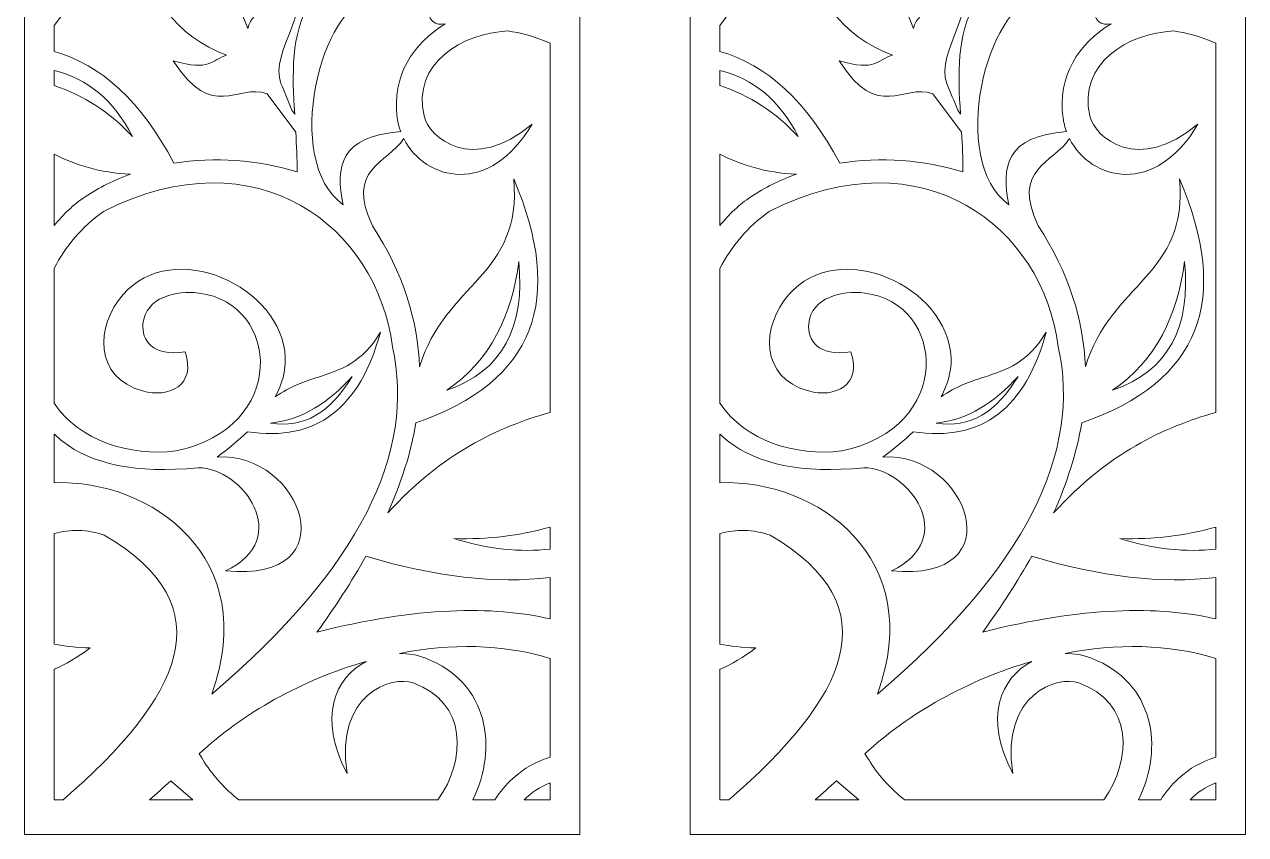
# Model space of a CAD drawing. Header units: centimetres. Extents: x -9 to 9.7, y -14.1 to 13.9.
# Drawn here: x -9 to 9.72, y -14.11 to -1.68 of the extents above; entities that cross this region are included whole.
import ezdxf

# ---------------------------------------------------------------- set-up
doc = ezdxf.new("R2010")
doc.units = ezdxf.units.CM
doc.header["$MEASUREMENT"] = 0
doc.layers.add('layer 1', color=7, linetype='Continuous')

msp = doc.modelspace()

# ---------------------------------------------------------------- linework, layer by layer
at = {"layer": 'layer 1', "color": 177, "lineweight": 9}
for points, knots in [([(-8.999, 13.91321), (-8.999, 13.91321), (-0.48417, 13.91321), (-0.48417, 13.91321), (-0.48417, 13.91321), (-0.48417, 13.91321), (-0.48417, -14.10713), (-0.48417, -14.10713), (-0.48417, -14.10713), (-0.48417, -14.10713), (-8.999, -14.10713), (-8.999, -14.10713), (-8.999, -14.10713), (-8.999, -14.10713), (-8.999, 13.91321), (-8.999, 13.91321)], [0, 0, 0, 0, 0.2, 0.2, 0.2, 0.2, 0.4, 0.4, 0.4, 0.4, 0.6, 0.6, 0.6, 0.6, 1, 1, 1, 1]), ([(-8.54286, -2.09722), (-8.54286, -2.09722), (-8.54286, -1.69638), (-8.54286, -1.69638), (-8.54286, -1.69638), (-8.08967, -1.15122), (-7.90762, -0.175), (-8.03621, 1.1094), (-8.03621, 1.1094), (-7.1742, 0.0712), (-5.61497, -0.68469), (-4.15268, -0.07712), (-4.15268, -0.07712), (-3.91585, 0.07641), (-3.73109, 0.26006), (-3.5905, 0.46101), (-3.5905, 0.46101), (-3.5561, 0.09253), (-3.42832, -0.26844), (-3.21253, -0.55384), (-3.21253, -0.55384), (-3.2998, -0.55226), (-3.38974, -0.56046), (-3.48076, -0.57744), (-3.48076, -0.57744), (-3.93768, -0.66659), (-4.38799, -0.93118), (-4.62463, -1.33894), (-4.62463, -1.33894), (-4.91408, -1.84087), (-4.895, -2.43964), (-4.85539, -3.05613), (-4.85539, -3.05613), (-4.85539, -3.05613), (-4.8972, -2.99456), (-4.8972, -2.99456), (-4.8972, -2.99456), (-4.9519, -2.86045), (-5.00864, -2.72358), (-5.06531, -2.58662), (-5.06531, -2.58662), (-5.2561, -2.09961), (-4.48729, -1.33578), (-4.94014, -0.99934), (-4.94014, -0.99934), (-4.99713, -1.25385), (-5.15123, -1.34485), (-5.29413, -1.43269), (-5.29413, -1.43269), (-5.42352, -1.5069), (-5.542, -1.57826), (-5.57349, -1.74354), (-5.57349, -1.74354), (-5.95511, -0.75613), (-6.49036, -0.30466), (-7.17851, -0.39761), (-7.17851, -0.39761), (-7.16605, -1.22556), (-6.65521, -1.87363), (-5.89897, -2.15287), (-5.89897, -2.15287), (-6.14024, -2.22192), (-6.13768, -2.40474), (-6.71731, -2.23957), (-6.71731, -2.23957), (-6.10184, -3.18088), (-5.75528, -2.57728), (-5.27811, -2.74428), (-5.27811, -2.74428), (-5.27811, -2.74428), (-4.83887, -3.33268), (-4.83887, -3.33268), (-4.83887, -3.33268), (-4.82707, -3.53597), (-4.81522, -3.7395), (-4.81682, -3.94288), (-4.81682, -3.94288), (-5.41695, -3.75578), (-6.08256, -3.71099), (-6.7074, -3.81059), (-6.7074, -3.81059), (-7.20841, -2.8599), (-7.82199, -2.29612), (-8.54286, -2.09722)], [0, 0, 0, 0, 0.04545455, 0.04545455, 0.04545455, 0.04545455, 0.09090909, 0.09090909, 0.09090909, 0.09090909, 0.13636364, 0.13636364, 0.13636364, 0.13636364, 0.18181818, 0.18181818, 0.18181818, 0.18181818, 0.22727273, 0.22727273, 0.22727273, 0.22727273, 0.27272727, 0.27272727, 0.27272727, 0.27272727, 0.31818182, 0.31818182, 0.31818182, 0.31818182, 0.36363636, 0.36363636, 0.36363636, 0.36363636, 0.40909091, 0.40909091, 0.40909091, 0.40909091, 0.45454545, 0.45454545, 0.45454545, 0.45454545, 0.5, 0.5, 0.5, 0.5, 0.54545455, 0.54545455, 0.54545455, 0.54545455, 0.59090909, 0.59090909, 0.59090909, 0.59090909, 0.63636364, 0.63636364, 0.63636364, 0.63636364, 0.68181818, 0.68181818, 0.68181818, 0.68181818, 0.72727273, 0.72727273, 0.72727273, 0.72727273, 0.77272727, 0.77272727, 0.77272727, 0.77272727, 0.81818182, 0.81818182, 0.81818182, 0.81818182, 0.86363636, 0.86363636, 0.86363636, 0.86363636, 0.90909091, 0.90909091, 0.90909091, 0.90909091, 1, 1, 1, 1]), ([(-3.23022, -3.32431), (-4.15474, -3.38997), (-4.2357, -3.86573), (-4.11175, -4.44564), (-4.11175, -4.44564), (-5.05673, -3.76822), (-4.44793, -1.35415), (-3.65136, -1.26858), (-3.65136, -1.26858), (-3.7531, -1.14434), (-3.91872, -1.25194), (-3.99487, -1.14603), (-3.99487, -1.14603), (-3.41422, -0.77505), (-2.89104, -0.85708), (-2.80517, -1.40154), (-2.80517, -1.40154), (-2.83212, -1.63253), (-2.68644, -1.69984), (-2.54617, -1.67201), (-2.54617, -1.67201), (-3.04021, -1.96794), (-3.37201, -2.4715), (-3.28219, -3.11688), (-3.28219, -3.11688), (-3.27219, -3.18875), (-3.25451, -3.25817), (-3.23022, -3.32431)], [0, 0, 0, 0, 0.125, 0.125, 0.125, 0.125, 0.25, 0.25, 0.25, 0.25, 0.375, 0.375, 0.375, 0.375, 0.5, 0.5, 0.5, 0.5, 0.625, 0.625, 0.625, 0.625, 0.75, 0.75, 0.75, 0.75, 1, 1, 1, 1]), ([(-0.94033, -1.96908), (-0.94033, -1.96908), (-0.94033, -7.63315), (-0.94033, -7.63315), (-0.94033, -7.63315), (-1.74556, -7.86017), (-2.58305, -8.24888), (-3.42791, -9.17404), (-3.42791, -9.17404), (-3.22233, -8.71443), (-3.07386, -8.25403), (-2.99714, -7.79267), (-2.99714, -7.79267), (-1.15641, -7.15667), (-0.71279, -5.88514), (-1.49777, -4.05084), (-1.49777, -4.05084), (-1.36118, -5.5349), (-2.54936, -5.64111), (-2.94076, -6.93272), (-2.94076, -6.93272), (-2.96866, -6.21434), (-3.19138, -5.49297), (-3.66408, -4.76767), (-3.66408, -4.76767), (-4.08018, -3.89234), (-3.43294, -3.81232), (-3.18336, -3.43221), (-3.18336, -3.43221), (-2.85652, -4.079), (-1.86338, -4.32081), (-1.21601, -3.20941), (-1.21601, -3.20941), (-2.1299, -3.98629), (-2.79903, -3.41116), (-2.87265, -3.08454), (-2.87265, -3.08454), (-3.05517, -2.27444), (-2.28768, -1.81206), (-1.58714, -1.78072), (-1.58714, -1.78072), (-1.39974, -1.80579), (-1.16587, -1.86425), (-0.94033, -1.96908)], [0, 0, 0, 0, 0.08333333, 0.08333333, 0.08333333, 0.08333333, 0.16666667, 0.16666667, 0.16666667, 0.16666667, 0.25, 0.25, 0.25, 0.25, 0.33333333, 0.33333333, 0.33333333, 0.33333333, 0.41666667, 0.41666667, 0.41666667, 0.41666667, 0.5, 0.5, 0.5, 0.5, 0.58333333, 0.58333333, 0.58333333, 0.58333333, 0.66666667, 0.66666667, 0.66666667, 0.66666667, 0.75, 0.75, 0.75, 0.75, 0.83333333, 0.83333333, 0.83333333, 0.83333333, 1, 1, 1, 1]), ([(-8.54286, -2.61794), (-8.54286, -2.61794), (-8.54286, -2.38706), (-8.54286, -2.38706), (-8.54286, -2.38706), (-8.02945, -2.51238), (-7.62494, -2.84272), (-7.34287, -3.40065), (-7.34287, -3.40065), (-7.68814, -3.02242), (-8.09261, -2.7699), (-8.54286, -2.61794)], [0, 0, 0, 0, 0.25, 0.25, 0.25, 0.25, 0.5, 0.5, 0.5, 0.5, 1, 1, 1, 1]), ([(-8.54286, -8.71026), (-8.54286, -8.71026), (-8.54286, -7.96779), (-8.54286, -7.96779), (-8.54286, -7.96779), (-8.54286, -7.96779), (-8.53951, -7.96719), (-8.53951, -7.96719), (-8.53951, -7.96719), (-8.49879, -8.00571), (-8.45614, -8.04283), (-8.41092, -8.07823), (-8.41092, -8.07823), (-7.97034, -8.42299), (-7.2966, -8.57387), (-6.33491, -8.4798), (-6.33491, -8.4798), (-5.65407, -8.48192), (-4.86245, -9.56462), (-5.91506, -10.06196), (-5.91506, -10.06196), (-4.00728, -10.24923), (-4.74425, -8.23858), (-6.04605, -8.31559), (-6.04605, -8.31559), (-5.87104, -8.18764), (-5.71474, -8.05886), (-5.57975, -7.92863), (-5.57975, -7.92863), (-4.51759, -8.09098), (-3.85269, -7.55617), (-3.5417, -6.40199), (-3.5417, -6.40199), (-3.82459, -6.87144), (-4.14519, -6.97762), (-4.49221, -7.0889), (-4.49221, -7.0889), (-4.70111, -7.15817), (-4.92243, -7.2308), (-5.15269, -7.39051), (-5.15269, -7.39051), (-5.0458, -7.19409), (-4.9923, -6.9948), (-4.9998, -6.7927), (-4.9998, -6.7927), (-5.04304, -5.69305), (-6.72214, -4.94159), (-7.48673, -5.82404), (-7.48673, -5.82404), (-7.91259, -6.31042), (-7.93275, -7.09766), (-7.18649, -7.30288), (-7.18649, -7.30288), (-6.78183, -7.41547), (-6.35981, -7.21491), (-6.53528, -6.70408), (-6.53528, -6.70408), (-7.04075, -6.78121), (-7.20262, -6.52221), (-7.18183, -6.274), (-7.18183, -6.274), (-7.1406, -5.86376), (-6.66409, -5.7568), (-6.32394, -5.80084), (-6.32394, -5.80084), (-5.06491, -5.95974), (-4.95553, -7.87375), (-6.67663, -8.2212), (-6.67663, -8.2212), (-7.38355, -8.3109), (-8.15045, -8.06809), (-8.54286, -7.49098), (-8.54286, -7.49098), (-8.54286, -7.49098), (-8.54286, -5.42212), (-8.54286, -5.42212), (-8.54286, -5.42212), (-8.37034, -5.08734), (-8.11759, -4.78205), (-7.78863, -4.54872), (-7.78863, -4.54872), (-5.41639, -3.35209), (-3.59166, -4.79487), (-3.35593, -6.62346), (-3.35593, -6.62346), (-2.99882, -8.23895), (-3.8427, -10.0073), (-6.12807, -11.95161), (-6.12807, -11.95161), (-5.36683, -9.86237), (-7.04913, -8.65624), (-8.54286, -8.71026)], [0, 0, 0, 0, 0.04166667, 0.04166667, 0.04166667, 0.04166667, 0.08333333, 0.08333333, 0.08333333, 0.08333333, 0.125, 0.125, 0.125, 0.125, 0.16666667, 0.16666667, 0.16666667, 0.16666667, 0.20833333, 0.20833333, 0.20833333, 0.20833333, 0.25, 0.25, 0.25, 0.25, 0.29166667, 0.29166667, 0.29166667, 0.29166667, 0.33333333, 0.33333333, 0.33333333, 0.33333333, 0.375, 0.375, 0.375, 0.375, 0.41666667, 0.41666667, 0.41666667, 0.41666667, 0.45833333, 0.45833333, 0.45833333, 0.45833333, 0.5, 0.5, 0.5, 0.5, 0.54166667, 0.54166667, 0.54166667, 0.54166667, 0.58333333, 0.58333333, 0.58333333, 0.58333333, 0.625, 0.625, 0.625, 0.625, 0.66666667, 0.66666667, 0.66666667, 0.66666667, 0.70833333, 0.70833333, 0.70833333, 0.70833333, 0.75, 0.75, 0.75, 0.75, 0.79166667, 0.79166667, 0.79166667, 0.79166667, 0.83333333, 0.83333333, 0.83333333, 0.83333333, 0.875, 0.875, 0.875, 0.875, 0.91666667, 0.91666667, 0.91666667, 0.91666667, 1, 1, 1, 1]), ([(-8.54286, -4.76405), (-8.54286, -4.76405), (-8.54286, -3.67207), (-8.54286, -3.67207), (-8.54286, -3.67207), (-8.22264, -3.83286), (-7.85014, -3.95474), (-7.3709, -3.97777), (-7.3709, -3.97777), (-7.62051, -4.06605), (-7.85545, -4.18113), (-8.0671, -4.32339), (-8.0671, -4.32339), (-8.24523, -4.4427), (-8.40473, -4.59256), (-8.54286, -4.76405)], [0, 0, 0, 0, 0.2, 0.2, 0.2, 0.2, 0.4, 0.4, 0.4, 0.4, 0.6, 0.6, 0.6, 0.6, 1, 1, 1, 1]), ([(-1.41935, -5.31453), (-1.32139, -6.31901), (-1.66082, -6.99641), (-2.52512, -7.2923), (-2.52512, -7.2923), (-1.85068, -6.83359), (-1.52552, -6.14244), (-1.41935, -5.31453)], [0, 0, 0, 0, 0.33333333, 0.33333333, 0.33333333, 0.33333333, 1, 1, 1, 1]), ([(-3.97266, -7.07874), (-4.301, -7.62716), (-4.7127, -7.88362), (-5.22604, -7.79483), (-5.22604, -7.79483), (-4.74156, -7.7445), (-4.3317, -7.47733), (-3.97266, -7.07874)], [0, 0, 0, 0, 0.33333333, 0.33333333, 0.33333333, 0.33333333, 1, 1, 1, 1]), ([(-8.40519, -13.57416), (-8.40519, -13.57416), (-8.54286, -13.57416), (-8.54286, -13.57416), (-8.54286, -13.57416), (-8.54286, -13.57416), (-8.54286, -11.5718), (-8.54286, -11.5718), (-8.54286, -11.5718), (-8.36607, -11.49598), (-8.18191, -11.38864), (-7.99246, -11.2448), (-7.99246, -11.2448), (-8.20107, -11.23665), (-8.38379, -11.21606), (-8.54286, -11.18532), (-8.54286, -11.18532), (-8.54286, -11.18532), (-8.54286, -9.48978), (-8.54286, -9.48978), (-8.54286, -9.48978), (-8.30077, -9.423), (-8.0342, -9.41997), (-7.77453, -9.5146), (-7.77453, -9.5146), (-5.8933, -10.60953), (-6.60136, -12.00807), (-8.40519, -13.57416)], [0, 0, 0, 0, 0.125, 0.125, 0.125, 0.125, 0.25, 0.25, 0.25, 0.25, 0.375, 0.375, 0.375, 0.375, 0.5, 0.5, 0.5, 0.5, 0.625, 0.625, 0.625, 0.625, 0.75, 0.75, 0.75, 0.75, 1, 1, 1, 1]), ([(-0.94033, -9.39), (-0.94033, -9.39), (-0.94033, -9.72796), (-0.94033, -9.72796), (-0.94033, -9.72796), (-1.39698, -9.78052), (-1.88724, -9.72886), (-2.41319, -9.56703), (-2.41319, -9.56703), (-1.89406, -9.58259), (-1.40417, -9.52034), (-0.94033, -9.39)], [0, 0, 0, 0, 0.25, 0.25, 0.25, 0.25, 0.5, 0.5, 0.5, 0.5, 1, 1, 1, 1]), ([(-0.94033, -10.16361), (-0.94033, -10.16361), (-0.94033, -10.79919), (-0.94033, -10.79919), (-0.94033, -10.79919), (-1.81716, -10.59522), (-2.97885, -10.61218), (-4.51398, -11.00183), (-4.51398, -11.00183), (-4.23371, -10.61412), (-3.98048, -10.22611), (-3.76291, -9.83773), (-3.76291, -9.83773), (-2.703, -10.15588), (-1.76355, -10.26207), (-0.94033, -10.16361)], [0, 0, 0, 0, 0.2, 0.2, 0.2, 0.2, 0.4, 0.4, 0.4, 0.4, 0.6, 0.6, 0.6, 0.6, 1, 1, 1, 1]), ([(-0.94033, -11.40463), (-0.94033, -11.40463), (-0.94033, -12.92192), (-0.94033, -12.92192), (-0.94033, -12.92192), (-1.1474, -12.98355), (-1.3419, -13.08917), (-1.5111, -13.24548), (-1.5111, -13.24548), (-1.61546, -13.34188), (-1.70734, -13.4486), (-1.78566, -13.57416), (-1.78566, -13.57416), (-1.78566, -13.57416), (-2.1264, -13.57416), (-2.1264, -13.57416), (-2.1264, -13.57416), (-1.72927, -12.77105), (-1.88631, -11.77438), (-2.84474, -11.40321), (-2.84474, -11.40321), (-2.97561, -11.35252), (-3.11268, -11.32777), (-3.24799, -11.32737), (-3.24799, -11.32737), (-2.46894, -11.1745), (-1.67046, -11.17963), (-0.94033, -11.40463)], [0, 0, 0, 0, 0.125, 0.125, 0.125, 0.125, 0.25, 0.25, 0.25, 0.25, 0.375, 0.375, 0.375, 0.375, 0.5, 0.5, 0.5, 0.5, 0.625, 0.625, 0.625, 0.625, 0.75, 0.75, 0.75, 0.75, 1, 1, 1, 1]), ([(-2.65874, -13.57416), (-2.65874, -13.57416), (-5.71123, -13.57416), (-5.71123, -13.57416), (-5.71123, -13.57416), (-5.92152, -13.40761), (-6.10235, -13.21458), (-6.2365, -13.00063), (-6.2365, -13.00063), (-6.26471, -12.94856), (-6.29319, -12.90503), (-6.32164, -12.8691), (-6.32164, -12.8691), (-5.65314, -12.24715), (-4.73907, -11.73167), (-3.76155, -11.4512), (-3.76155, -11.4512), (-4.23601, -11.69999), (-4.50914, -12.31134), (-4.05295, -13.17006), (-4.05295, -13.17006), (-4.23784, -11.94256), (-3.36574, -11.66402), (-3.03962, -11.78105), (-3.03962, -11.78105), (-2.20672, -12.07993), (-2.2202, -12.95381), (-2.65874, -13.57416)], [0, 0, 0, 0, 0.125, 0.125, 0.125, 0.125, 0.25, 0.25, 0.25, 0.25, 0.375, 0.375, 0.375, 0.375, 0.5, 0.5, 0.5, 0.5, 0.625, 0.625, 0.625, 0.625, 0.75, 0.75, 0.75, 0.75, 1, 1, 1, 1]), ([(-6.41446, -13.57416), (-6.41446, -13.57416), (-7.08189, -13.57416), (-7.08189, -13.57416), (-7.08189, -13.57416), (-6.97237, -13.47803), (-6.8634, -13.38027), (-6.75509, -13.28039), (-6.75509, -13.28039), (-6.75336, -13.28202), (-6.75172, -13.28372), (-6.74993, -13.2853), (-6.74993, -13.2853), (-6.74993, -13.2853), (-6.41446, -13.57416), (-6.41446, -13.57416)], [0, 0, 0, 0, 0.2, 0.2, 0.2, 0.2, 0.4, 0.4, 0.4, 0.4, 0.6, 0.6, 0.6, 0.6, 1, 1, 1, 1]), ([(-0.94033, -13.31293), (-0.94033, -13.31293), (-0.94033, -13.57416), (-0.94033, -13.57416), (-0.94033, -13.57416), (-0.94033, -13.57416), (-1.33623, -13.57416), (-1.33623, -13.57416), (-1.33623, -13.57416), (-1.22907, -13.46278), (-1.0975, -13.37377), (-0.94033, -13.31293)], [0, 0, 0, 0, 0.25, 0.25, 0.25, 0.25, 0.5, 0.5, 0.5, 0.5, 1, 1, 1, 1])]:
    msp.add_open_spline(points, degree=3, knots=knots, dxfattribs=at)
at = {"layer": 'layer 1', "color": 242, "lineweight": 9}
for points, knots in [([(1.20845, 13.91321), (1.20845, 13.91321), (9.72328, 13.91321), (9.72328, 13.91321), (9.72328, 13.91321), (9.72328, 13.91321), (9.72328, -14.10713), (9.72328, -14.10713), (9.72328, -14.10713), (9.72328, -14.10713), (1.20845, -14.10713), (1.20845, -14.10713), (1.20845, -14.10713), (1.20845, -14.10713), (1.20845, 13.91321), (1.20845, 13.91321)], [0, 0, 0, 0, 0.2, 0.2, 0.2, 0.2, 0.4, 0.4, 0.4, 0.4, 0.6, 0.6, 0.6, 0.6, 1, 1, 1, 1]), ([(1.66459, -2.09722), (1.66459, -2.09722), (1.66459, -1.69638), (1.66459, -1.69638), (1.66459, -1.69638), (2.11778, -1.15122), (2.29983, -0.175), (2.17124, 1.1094), (2.17124, 1.1094), (3.03325, 0.0712), (4.59248, -0.68469), (6.05477, -0.07712), (6.05477, -0.07712), (6.2916, 0.07641), (6.47636, 0.26006), (6.61695, 0.46101), (6.61695, 0.46101), (6.65135, 0.09253), (6.77913, -0.26844), (6.99492, -0.55384), (6.99492, -0.55384), (6.90765, -0.55226), (6.81771, -0.56046), (6.72669, -0.57744), (6.72669, -0.57744), (6.26977, -0.66659), (5.81946, -0.93118), (5.58282, -1.33894), (5.58282, -1.33894), (5.29337, -1.84087), (5.31245, -2.43964), (5.35206, -3.05613), (5.35206, -3.05613), (5.35206, -3.05613), (5.31025, -2.99456), (5.31025, -2.99456), (5.31025, -2.99456), (5.25555, -2.86045), (5.19881, -2.72358), (5.14214, -2.58662), (5.14214, -2.58662), (4.95135, -2.09961), (5.72016, -1.33578), (5.26731, -0.99934), (5.26731, -0.99934), (5.21032, -1.25385), (5.05622, -1.34485), (4.91332, -1.43269), (4.91332, -1.43269), (4.78393, -1.5069), (4.66545, -1.57826), (4.63396, -1.74354), (4.63396, -1.74354), (4.25234, -0.75613), (3.71709, -0.30466), (3.02894, -0.39761), (3.02894, -0.39761), (3.0414, -1.22556), (3.55224, -1.87363), (4.30848, -2.15287), (4.30848, -2.15287), (4.06721, -2.22192), (4.06977, -2.40474), (3.49014, -2.23957), (3.49014, -2.23957), (4.10561, -3.18088), (4.45217, -2.57728), (4.92934, -2.74428), (4.92934, -2.74428), (4.92934, -2.74428), (5.36858, -3.33268), (5.36858, -3.33268), (5.36858, -3.33268), (5.38038, -3.53597), (5.39223, -3.7395), (5.39063, -3.94288), (5.39063, -3.94288), (4.7905, -3.75578), (4.12489, -3.71099), (3.50005, -3.81059), (3.50005, -3.81059), (2.99904, -2.8599), (2.38546, -2.29612), (1.66459, -2.09722)], [0, 0, 0, 0, 0.04545455, 0.04545455, 0.04545455, 0.04545455, 0.09090909, 0.09090909, 0.09090909, 0.09090909, 0.13636364, 0.13636364, 0.13636364, 0.13636364, 0.18181818, 0.18181818, 0.18181818, 0.18181818, 0.22727273, 0.22727273, 0.22727273, 0.22727273, 0.27272727, 0.27272727, 0.27272727, 0.27272727, 0.31818182, 0.31818182, 0.31818182, 0.31818182, 0.36363636, 0.36363636, 0.36363636, 0.36363636, 0.40909091, 0.40909091, 0.40909091, 0.40909091, 0.45454545, 0.45454545, 0.45454545, 0.45454545, 0.5, 0.5, 0.5, 0.5, 0.54545455, 0.54545455, 0.54545455, 0.54545455, 0.59090909, 0.59090909, 0.59090909, 0.59090909, 0.63636364, 0.63636364, 0.63636364, 0.63636364, 0.68181818, 0.68181818, 0.68181818, 0.68181818, 0.72727273, 0.72727273, 0.72727273, 0.72727273, 0.77272727, 0.77272727, 0.77272727, 0.77272727, 0.81818182, 0.81818182, 0.81818182, 0.81818182, 0.86363636, 0.86363636, 0.86363636, 0.86363636, 0.90909091, 0.90909091, 0.90909091, 0.90909091, 1, 1, 1, 1]), ([(6.97723, -3.32431), (6.05271, -3.38997), (5.97175, -3.86573), (6.0957, -4.44564), (6.0957, -4.44564), (5.15072, -3.76822), (5.75952, -1.35415), (6.55609, -1.26858), (6.55609, -1.26858), (6.45435, -1.14434), (6.28873, -1.25194), (6.21258, -1.14603), (6.21258, -1.14603), (6.79323, -0.77505), (7.31641, -0.85708), (7.40228, -1.40154), (7.40228, -1.40154), (7.37533, -1.63253), (7.52101, -1.69984), (7.66128, -1.67201), (7.66128, -1.67201), (7.16724, -1.96794), (6.83544, -2.4715), (6.92526, -3.11688), (6.92526, -3.11688), (6.93526, -3.18875), (6.95294, -3.25817), (6.97723, -3.32431)], [0, 0, 0, 0, 0.125, 0.125, 0.125, 0.125, 0.25, 0.25, 0.25, 0.25, 0.375, 0.375, 0.375, 0.375, 0.5, 0.5, 0.5, 0.5, 0.625, 0.625, 0.625, 0.625, 0.75, 0.75, 0.75, 0.75, 1, 1, 1, 1]), ([(9.26712, -1.96908), (9.26712, -1.96908), (9.26712, -7.63315), (9.26712, -7.63315), (9.26712, -7.63315), (8.46189, -7.86017), (7.6244, -8.24888), (6.77954, -9.17404), (6.77954, -9.17404), (6.98512, -8.71443), (7.13359, -8.25403), (7.21031, -7.79267), (7.21031, -7.79267), (9.05104, -7.15667), (9.49466, -5.88514), (8.70968, -4.05084), (8.70968, -4.05084), (8.84627, -5.5349), (7.65809, -5.64111), (7.26669, -6.93272), (7.26669, -6.93272), (7.23879, -6.21434), (7.01607, -5.49297), (6.54337, -4.76767), (6.54337, -4.76767), (6.12727, -3.89234), (6.77451, -3.81232), (7.02409, -3.43221), (7.02409, -3.43221), (7.35093, -4.079), (8.34407, -4.32081), (8.99144, -3.20941), (8.99144, -3.20941), (8.07755, -3.98629), (7.40842, -3.41116), (7.3348, -3.08454), (7.3348, -3.08454), (7.15228, -2.27444), (7.91977, -1.81206), (8.62031, -1.78072), (8.62031, -1.78072), (8.80771, -1.80579), (9.04158, -1.86425), (9.26712, -1.96908)], [0, 0, 0, 0, 0.08333333, 0.08333333, 0.08333333, 0.08333333, 0.16666667, 0.16666667, 0.16666667, 0.16666667, 0.25, 0.25, 0.25, 0.25, 0.33333333, 0.33333333, 0.33333333, 0.33333333, 0.41666667, 0.41666667, 0.41666667, 0.41666667, 0.5, 0.5, 0.5, 0.5, 0.58333333, 0.58333333, 0.58333333, 0.58333333, 0.66666667, 0.66666667, 0.66666667, 0.66666667, 0.75, 0.75, 0.75, 0.75, 0.83333333, 0.83333333, 0.83333333, 0.83333333, 1, 1, 1, 1]), ([(1.66459, -2.61794), (1.66459, -2.61794), (1.66459, -2.38706), (1.66459, -2.38706), (1.66459, -2.38706), (2.178, -2.51238), (2.58251, -2.84272), (2.86458, -3.40065), (2.86458, -3.40065), (2.51931, -3.02242), (2.11484, -2.7699), (1.66459, -2.61794)], [0, 0, 0, 0, 0.25, 0.25, 0.25, 0.25, 0.5, 0.5, 0.5, 0.5, 1, 1, 1, 1]), ([(1.66459, -8.71026), (1.66459, -8.71026), (1.66459, -7.96779), (1.66459, -7.96779), (1.66459, -7.96779), (1.66459, -7.96779), (1.66794, -7.96719), (1.66794, -7.96719), (1.66794, -7.96719), (1.70866, -8.00571), (1.75131, -8.04283), (1.79653, -8.07823), (1.79653, -8.07823), (2.23711, -8.42299), (2.91085, -8.57387), (3.87254, -8.4798), (3.87254, -8.4798), (4.55338, -8.48192), (5.345, -9.56462), (4.29239, -10.06196), (4.29239, -10.06196), (6.20017, -10.24923), (5.4632, -8.23858), (4.1614, -8.31559), (4.1614, -8.31559), (4.33641, -8.18764), (4.49271, -8.05886), (4.6277, -7.92863), (4.6277, -7.92863), (5.68986, -8.09098), (6.35476, -7.55617), (6.66575, -6.40199), (6.66575, -6.40199), (6.38286, -6.87144), (6.06226, -6.97762), (5.71524, -7.0889), (5.71524, -7.0889), (5.50634, -7.15817), (5.28502, -7.2308), (5.05476, -7.39051), (5.05476, -7.39051), (5.16165, -7.19409), (5.21515, -6.9948), (5.20765, -6.7927), (5.20765, -6.7927), (5.16441, -5.69305), (3.48531, -4.94159), (2.72072, -5.82404), (2.72072, -5.82404), (2.29486, -6.31042), (2.2747, -7.09766), (3.02096, -7.30288), (3.02096, -7.30288), (3.42562, -7.41547), (3.84764, -7.21491), (3.67217, -6.70408), (3.67217, -6.70408), (3.1667, -6.78121), (3.00483, -6.52221), (3.02562, -6.274), (3.02562, -6.274), (3.06685, -5.86376), (3.54336, -5.7568), (3.88351, -5.80084), (3.88351, -5.80084), (5.14254, -5.95974), (5.25192, -7.87375), (3.53082, -8.2212), (3.53082, -8.2212), (2.8239, -8.3109), (2.057, -8.06809), (1.66459, -7.49098), (1.66459, -7.49098), (1.66459, -7.49098), (1.66459, -5.42212), (1.66459, -5.42212), (1.66459, -5.42212), (1.83711, -5.08734), (2.08986, -4.78205), (2.41882, -4.54872), (2.41882, -4.54872), (4.79106, -3.35209), (6.61579, -4.79487), (6.85152, -6.62346), (6.85152, -6.62346), (7.20863, -8.23895), (6.36475, -10.0073), (4.07938, -11.95161), (4.07938, -11.95161), (4.84062, -9.86237), (3.15832, -8.65624), (1.66459, -8.71026)], [0, 0, 0, 0, 0.04166667, 0.04166667, 0.04166667, 0.04166667, 0.08333333, 0.08333333, 0.08333333, 0.08333333, 0.125, 0.125, 0.125, 0.125, 0.16666667, 0.16666667, 0.16666667, 0.16666667, 0.20833333, 0.20833333, 0.20833333, 0.20833333, 0.25, 0.25, 0.25, 0.25, 0.29166667, 0.29166667, 0.29166667, 0.29166667, 0.33333333, 0.33333333, 0.33333333, 0.33333333, 0.375, 0.375, 0.375, 0.375, 0.41666667, 0.41666667, 0.41666667, 0.41666667, 0.45833333, 0.45833333, 0.45833333, 0.45833333, 0.5, 0.5, 0.5, 0.5, 0.54166667, 0.54166667, 0.54166667, 0.54166667, 0.58333333, 0.58333333, 0.58333333, 0.58333333, 0.625, 0.625, 0.625, 0.625, 0.66666667, 0.66666667, 0.66666667, 0.66666667, 0.70833333, 0.70833333, 0.70833333, 0.70833333, 0.75, 0.75, 0.75, 0.75, 0.79166667, 0.79166667, 0.79166667, 0.79166667, 0.83333333, 0.83333333, 0.83333333, 0.83333333, 0.875, 0.875, 0.875, 0.875, 0.91666667, 0.91666667, 0.91666667, 0.91666667, 1, 1, 1, 1]), ([(1.66459, -4.76405), (1.66459, -4.76405), (1.66459, -3.67207), (1.66459, -3.67207), (1.66459, -3.67207), (1.98481, -3.83286), (2.35731, -3.95474), (2.83655, -3.97777), (2.83655, -3.97777), (2.58694, -4.06605), (2.352, -4.18113), (2.14035, -4.32339), (2.14035, -4.32339), (1.96222, -4.4427), (1.80272, -4.59256), (1.66459, -4.76405)], [0, 0, 0, 0, 0.2, 0.2, 0.2, 0.2, 0.4, 0.4, 0.4, 0.4, 0.6, 0.6, 0.6, 0.6, 1, 1, 1, 1]), ([(8.7881, -5.31453), (8.88606, -6.31901), (8.54663, -6.99641), (7.68233, -7.2923), (7.68233, -7.2923), (8.35677, -6.83359), (8.68193, -6.14244), (8.7881, -5.31453)], [0, 0, 0, 0, 0.33333333, 0.33333333, 0.33333333, 0.33333333, 1, 1, 1, 1]), ([(6.23479, -7.07874), (5.90645, -7.62716), (5.49475, -7.88362), (4.98141, -7.79483), (4.98141, -7.79483), (5.46589, -7.7445), (5.87575, -7.47733), (6.23479, -7.07874)], [0, 0, 0, 0, 0.33333333, 0.33333333, 0.33333333, 0.33333333, 1, 1, 1, 1]), ([(1.80226, -13.57416), (1.80226, -13.57416), (1.66459, -13.57416), (1.66459, -13.57416), (1.66459, -13.57416), (1.66459, -13.57416), (1.66459, -11.5718), (1.66459, -11.5718), (1.66459, -11.5718), (1.84138, -11.49598), (2.02554, -11.38864), (2.21499, -11.2448), (2.21499, -11.2448), (2.00638, -11.23665), (1.82366, -11.21606), (1.66459, -11.18532), (1.66459, -11.18532), (1.66459, -11.18532), (1.66459, -9.48978), (1.66459, -9.48978), (1.66459, -9.48978), (1.90668, -9.423), (2.17325, -9.41997), (2.43292, -9.5146), (2.43292, -9.5146), (4.31415, -10.60953), (3.60609, -12.00807), (1.80226, -13.57416)], [0, 0, 0, 0, 0.125, 0.125, 0.125, 0.125, 0.25, 0.25, 0.25, 0.25, 0.375, 0.375, 0.375, 0.375, 0.5, 0.5, 0.5, 0.5, 0.625, 0.625, 0.625, 0.625, 0.75, 0.75, 0.75, 0.75, 1, 1, 1, 1]), ([(9.26712, -9.39), (9.26712, -9.39), (9.26712, -9.72796), (9.26712, -9.72796), (9.26712, -9.72796), (8.81047, -9.78052), (8.32021, -9.72886), (7.79426, -9.56703), (7.79426, -9.56703), (8.31339, -9.58259), (8.80328, -9.52034), (9.26712, -9.39)], [0, 0, 0, 0, 0.25, 0.25, 0.25, 0.25, 0.5, 0.5, 0.5, 0.5, 1, 1, 1, 1]), ([(9.26712, -10.16361), (9.26712, -10.16361), (9.26712, -10.79919), (9.26712, -10.79919), (9.26712, -10.79919), (8.39029, -10.59522), (7.2286, -10.61218), (5.69347, -11.00183), (5.69347, -11.00183), (5.97374, -10.61412), (6.22697, -10.22611), (6.44454, -9.83773), (6.44454, -9.83773), (7.50445, -10.15588), (8.4439, -10.26207), (9.26712, -10.16361)], [0, 0, 0, 0, 0.2, 0.2, 0.2, 0.2, 0.4, 0.4, 0.4, 0.4, 0.6, 0.6, 0.6, 0.6, 1, 1, 1, 1]), ([(9.26712, -11.40463), (9.26712, -11.40463), (9.26712, -12.92192), (9.26712, -12.92192), (9.26712, -12.92192), (9.06005, -12.98355), (8.86555, -13.08917), (8.69635, -13.24548), (8.69635, -13.24548), (8.59199, -13.34188), (8.50011, -13.4486), (8.42179, -13.57416), (8.42179, -13.57416), (8.42179, -13.57416), (8.08105, -13.57416), (8.08105, -13.57416), (8.08105, -13.57416), (8.47818, -12.77105), (8.32114, -11.77438), (7.36271, -11.40321), (7.36271, -11.40321), (7.23184, -11.35252), (7.09477, -11.32777), (6.95946, -11.32737), (6.95946, -11.32737), (7.73851, -11.1745), (8.53699, -11.17963), (9.26712, -11.40463)], [0, 0, 0, 0, 0.125, 0.125, 0.125, 0.125, 0.25, 0.25, 0.25, 0.25, 0.375, 0.375, 0.375, 0.375, 0.5, 0.5, 0.5, 0.5, 0.625, 0.625, 0.625, 0.625, 0.75, 0.75, 0.75, 0.75, 1, 1, 1, 1]), ([(7.54871, -13.57416), (7.54871, -13.57416), (4.49622, -13.57416), (4.49622, -13.57416), (4.49622, -13.57416), (4.28593, -13.40761), (4.1051, -13.21458), (3.97095, -13.00063), (3.97095, -13.00063), (3.94274, -12.94856), (3.91426, -12.90503), (3.88581, -12.8691), (3.88581, -12.8691), (4.55431, -12.24715), (5.46838, -11.73167), (6.4459, -11.4512), (6.4459, -11.4512), (5.97144, -11.69999), (5.69831, -12.31134), (6.1545, -13.17006), (6.1545, -13.17006), (5.96961, -11.94256), (6.84171, -11.66402), (7.16783, -11.78105), (7.16783, -11.78105), (8.00073, -12.07993), (7.98725, -12.95381), (7.54871, -13.57416)], [0, 0, 0, 0, 0.125, 0.125, 0.125, 0.125, 0.25, 0.25, 0.25, 0.25, 0.375, 0.375, 0.375, 0.375, 0.5, 0.5, 0.5, 0.5, 0.625, 0.625, 0.625, 0.625, 0.75, 0.75, 0.75, 0.75, 1, 1, 1, 1]), ([(3.79299, -13.57416), (3.79299, -13.57416), (3.12556, -13.57416), (3.12556, -13.57416), (3.12556, -13.57416), (3.23508, -13.47803), (3.34405, -13.38027), (3.45236, -13.28039), (3.45236, -13.28039), (3.45409, -13.28202), (3.45573, -13.28372), (3.45752, -13.2853), (3.45752, -13.2853), (3.45752, -13.2853), (3.79299, -13.57416), (3.79299, -13.57416)], [0, 0, 0, 0, 0.2, 0.2, 0.2, 0.2, 0.4, 0.4, 0.4, 0.4, 0.6, 0.6, 0.6, 0.6, 1, 1, 1, 1]), ([(9.26712, -13.31293), (9.26712, -13.31293), (9.26712, -13.57416), (9.26712, -13.57416), (9.26712, -13.57416), (9.26712, -13.57416), (8.87122, -13.57416), (8.87122, -13.57416), (8.87122, -13.57416), (8.97838, -13.46278), (9.10995, -13.37377), (9.26712, -13.31293)], [0, 0, 0, 0, 0.25, 0.25, 0.25, 0.25, 0.5, 0.5, 0.5, 0.5, 1, 1, 1, 1])]:
    msp.add_open_spline(points, degree=3, knots=knots, dxfattribs=at)

doc.saveas('drawing.dxf')
